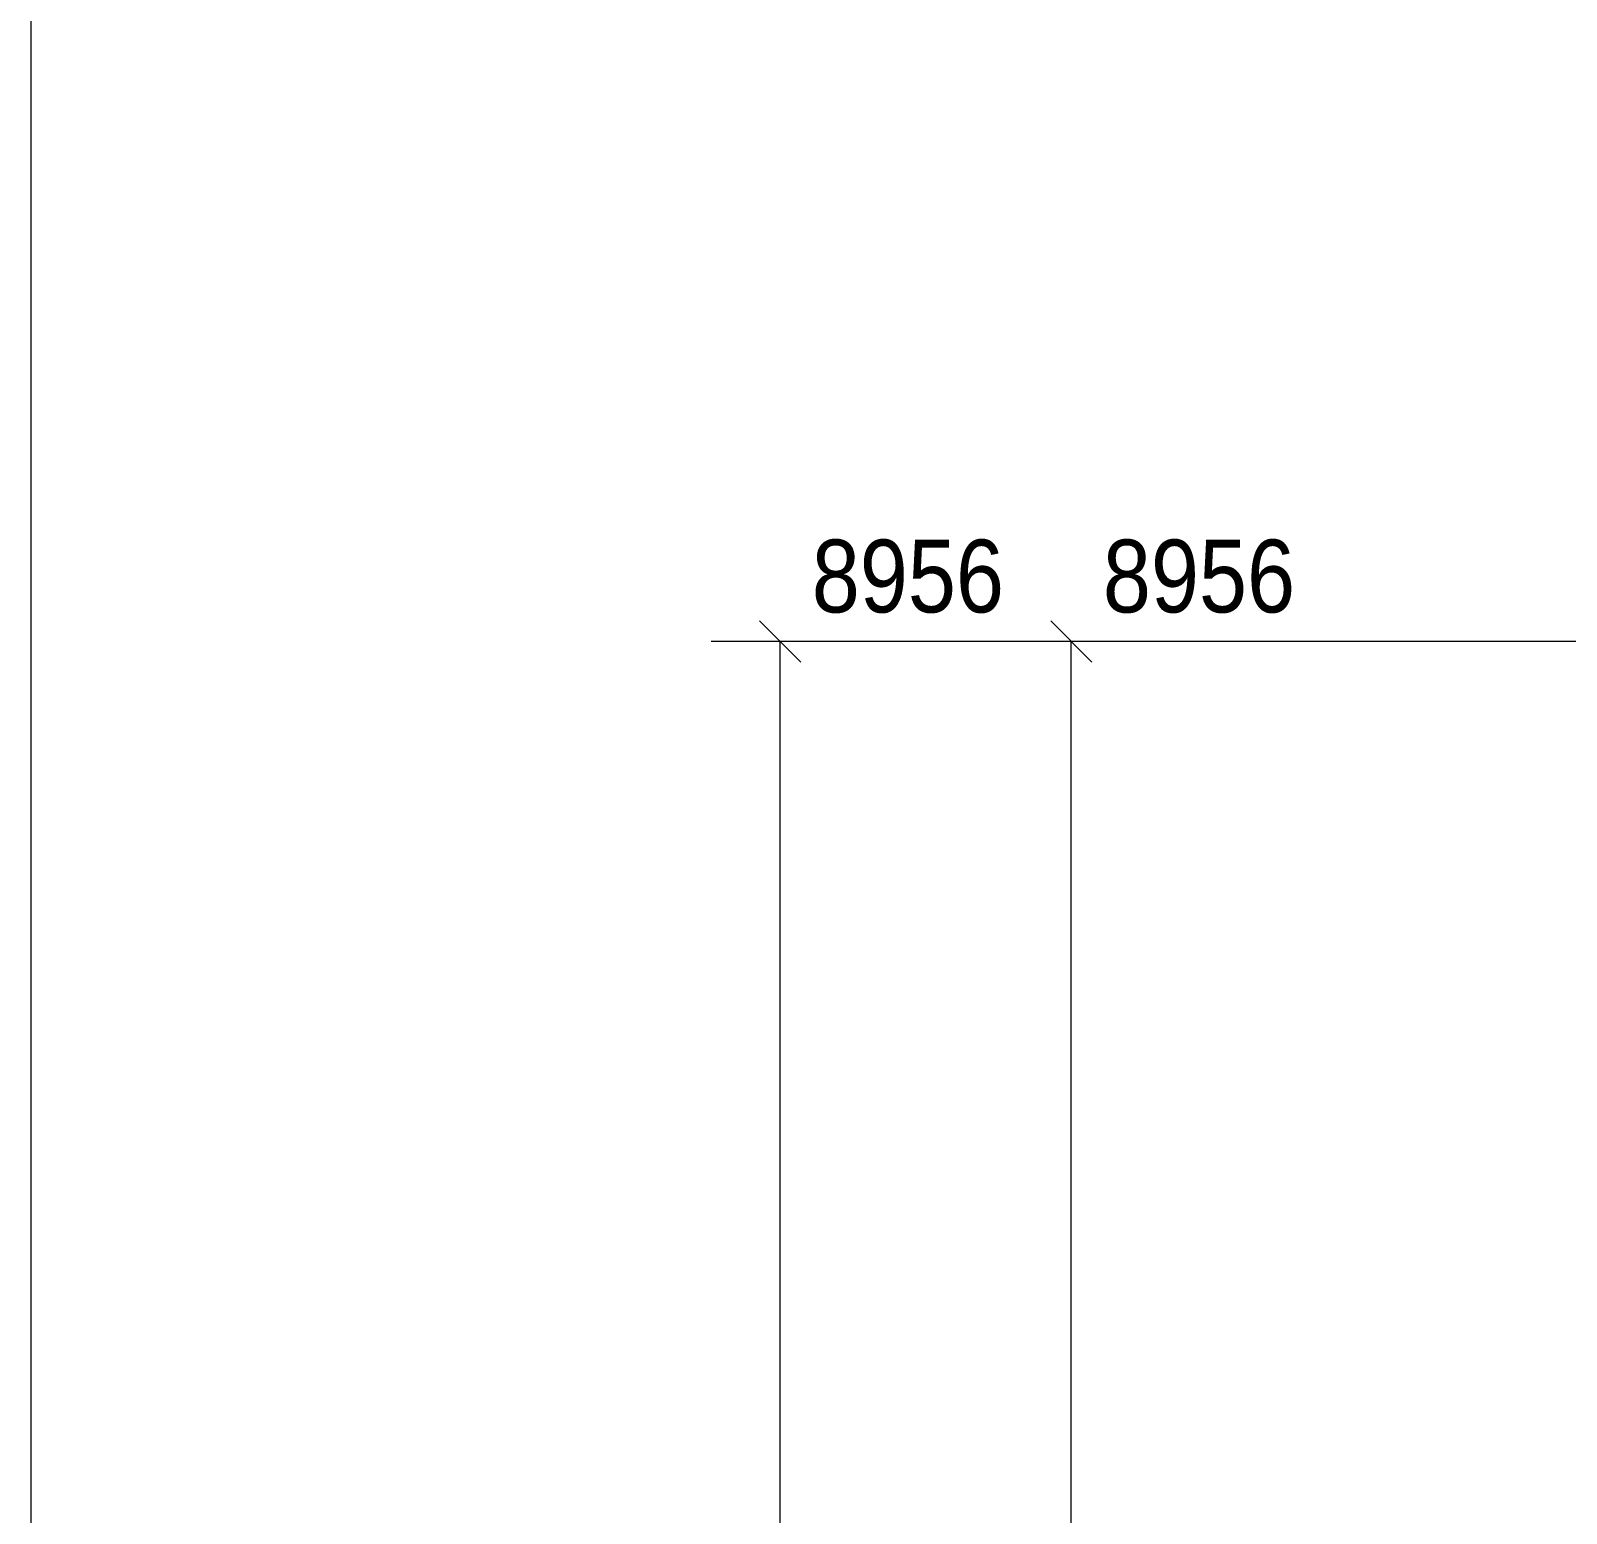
# Model space of a CAD drawing. Header units: millimetres. Extents: x 2 to 579, y 1 to 825.
# Drawn here: x 5 to 68.3, y 665 to 726.1 of the extents above; entities that cross this region are included whole.
import ezdxf

# ---------------------------------------------------------------- set-up
doc = ezdxf.new("R2010")
doc.units = ezdxf.units.MM
doc.linetypes.add('XKITLINE00', pattern=[0])
doc.layers.add('Dimensions', color=7, linetype='Continuous', lineweight=0)
doc.layers.add('DrawingSheet', color=5, linetype='Continuous', lineweight=0)
doc.styles.add('ARIAL', font='ARIAL.TTF')

# ---------------------------------------------------------------- blocks, each defined once
blk = doc.blocks.new('*A78')
at = {"layer": 'DrawingSheet', "color": 5, "linetype": 'XKITLINE00', "lineweight": 0}
blk.add_line((5, 825), (5, 5), dxfattribs=at)
blk = doc.blocks.new('*A160')
at = {"layer": 'Dimensions', "color": 7, "linetype": 'XKITLINE00', "lineweight": 0}
for p, q in [((35.048, 701.807), (36.745, 700.11)), ((80.897, 700.959), (33.047, 700.959)), ((35.897, 306.097), (35.897, 700.959))]:
    blk.add_line(p, q, dxfattribs=at)
at = {"layer": 'Dimensions', "color": 3}
blk.add_point((35.897, 700.959), dxfattribs=at)
at = {"layer": 'Dimensions', "color": 3, "style": 'ARIAL', "width": 0.85}
blk.add_text('8956', height=3, dxfattribs=at).set_placement((37.197, 702.159))
blk = doc.blocks.new('*A162')
at = {"layer": 'Dimensions', "color": 7, "linetype": 'XKITLINE00', "lineweight": 0}
for p, q in [((47.048, 701.807), (48.745, 700.11)), ((80.897, 700.959), (45.047, 700.959)), ((47.897, 582.681), (47.897, 700.959))]:
    blk.add_line(p, q, dxfattribs=at)
at = {"layer": 'Dimensions', "color": 3}
blk.add_point((47.897, 700.959), dxfattribs=at)
at = {"layer": 'Dimensions', "color": 3, "style": 'ARIAL', "width": 0.85}
blk.add_text('8956', height=3, dxfattribs=at).set_placement((49.197, 702.159))

msp = doc.modelspace()

# ---------------------------------------------------------------- block references
at = {"lineweight": 0}
for name in ['*A78', '*A160', '*A162']:
    msp.add_blockref(name, (0, 0), dxfattribs=at)

doc.saveas('drawing.dxf')
